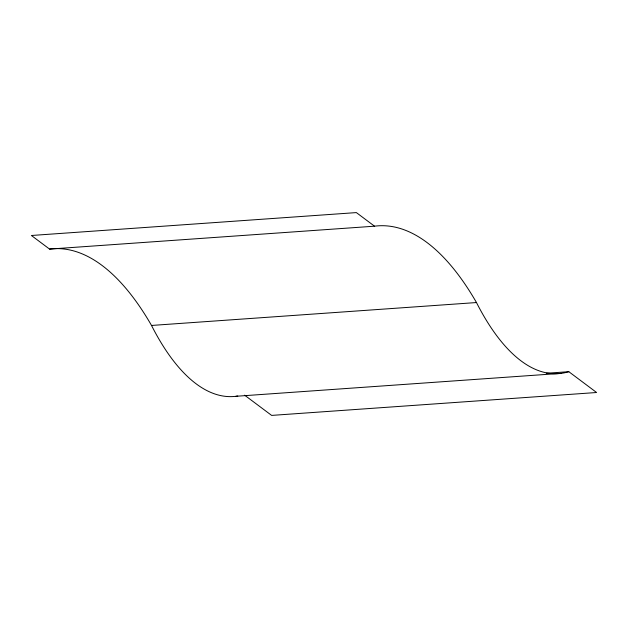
<?xml version="1.0" encoding="UTF-8"?>
<svg xmlns="http://www.w3.org/2000/svg" width="628" height="628" viewBox="0 0 628 628"><rect width="100%" height="100%" fill="white"/><g stroke="black" fill="none" stroke-linecap="round" stroke-linejoin="round"><path stroke-width="0.94" d="M374.524 226.19L356.366 212.594L31.4 235.492L49.557 249.088L374.524 226.19A367.325 146.465 86 0 1 476.479 302.547A280.912 112.012 86 0 0 568.803 371.69L596.6 392.508L271.634 415.406L244.606 395.169M49.557 249.088A367.325 146.465 86 0 1 151.521 325.453L476.479 302.547M546.289 373.275L568.803 371.69M236.026 396.276L560.985 373.37M237.769 396.025A280.912 112.012 86 0 1 151.521 325.453"/></g></svg>
